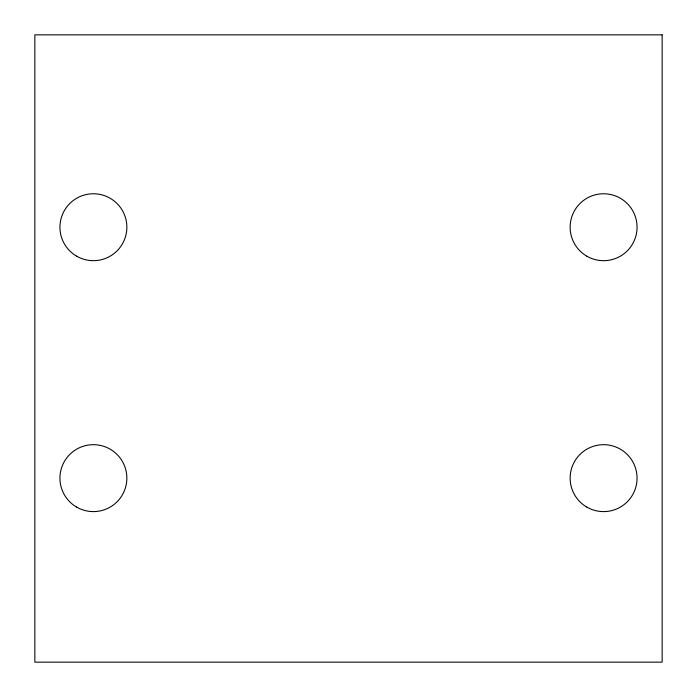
<?xml version="1.0" encoding="UTF-8"?>
<svg xmlns="http://www.w3.org/2000/svg" width="697" height="697" viewBox="0 0 697 697"><rect width="100%" height="100%" fill="white"/><g stroke="black" fill="none" stroke-linecap="round" stroke-linejoin="round"><path stroke-width="1.05" d="M662.15 34.85L34.85 34.85L34.85 662.15L662.15 662.15L662.15 34.85M586.874 507.12A33.456 33.456 0 0 0 637.058 478.142A33.456 33.456 0 0 0 586.874 449.164A33.456 33.456 0 0 0 586.874 507.12M586.874 256.2A33.456 33.456 0 0 0 637.058 227.222A33.456 33.456 0 0 0 586.874 198.244A33.456 33.456 0 0 0 586.874 256.2M76.67 507.12A33.456 33.456 0 0 0 126.854 478.142A33.456 33.456 0 0 0 76.67 449.164A33.456 33.456 0 0 0 76.67 507.12M76.626 256.165A33.456 33.456 0 0 0 126.854 227.274A33.456 33.456 0 0 0 76.714 198.218A33.456 33.456 0 0 0 76.626 256.165"/></g></svg>
